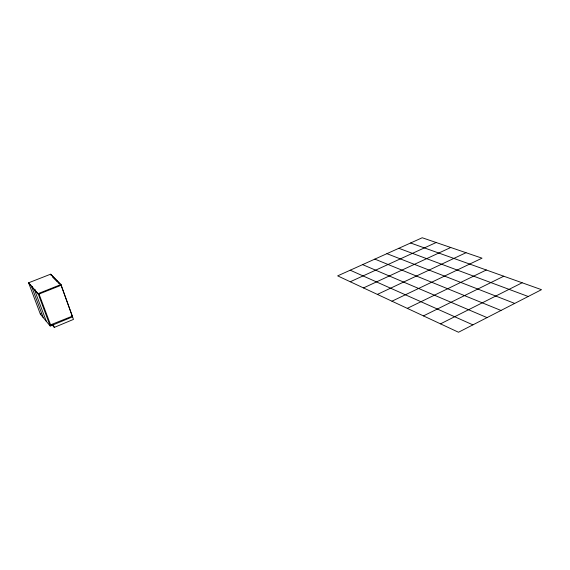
<?xml version="1.0" encoding="UTF-8"?>
<svg xmlns="http://www.w3.org/2000/svg" width="570" height="570" viewBox="0 0 570 570"><rect width="100%" height="100%" fill="white"/><g stroke="black" fill="none" stroke-linecap="round" stroke-linejoin="round"><path stroke-width="0.85" d="M440.496 323.853L522.141 282.77M423.453 315.894L503.766 276.215M407.293 308.356L486.31 269.988M391.953 301.202L482.021 258.174L422.213 237.754L337.654 275.873L458.501 332.246L541.5 289.674L410.599 242.991M377.376 294.398L466.011 252.71M363.496 287.928L450.742 247.494M350.272 281.758L436.157 242.514M29.597 283.29L28.878 283.568L40.356 314.12L50.174 325.99L50.908 325.684M52.062 324.729L54.293 327.387L73.466 319.414L60.962 284.544L50.602 274.198L28.5 282.841L38.39 294.369L50.174 325.99M40.356 314.12L41.061 313.835M28.5 282.841L38.04 293.657L60.962 284.544M38.39 294.369L39.131 294.07M35.376 289.824L34.606 290.073L46.312 321.316M31.685 286.76L32.412 286.475L31.728 286.803L43.299 317.675M398.829 248.292L528.205 296.493M386.916 253.664L514.703 303.418M374.839 259.108L500.987 310.451M362.606 264.623L487.051 317.604M350.215 270.209L472.893 324.864M52.447 276.892L56.558 281.01M58.161 282.62L59.394 283.853M71.357 315.559L72.54 316.834L50.951 325.784L38.938 293.807M50.509 324.886L72.305 316.172L61.004 285.029M38.04 293.657L38.297 294.348L61.211 285.228L50.602 274.198M53.331 324.8L54.293 327.387M51.029 275.054L51.271 275.716M57.299 281.316L57.542 282M56.9 280.924L57.15 281.601"/></g></svg>
